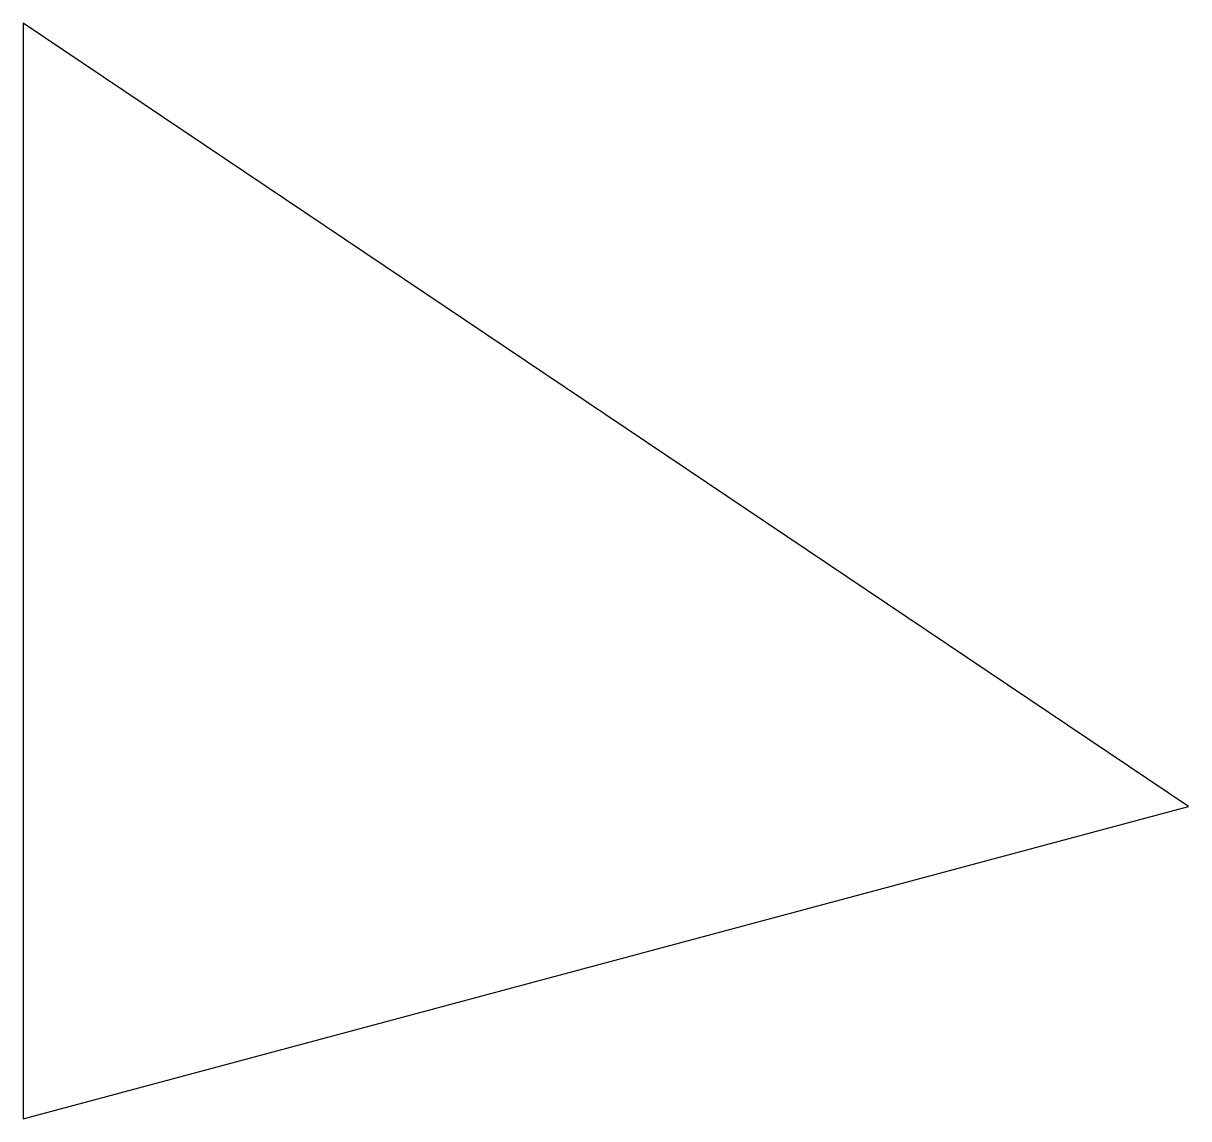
# Model space of a CAD drawing. Header units: inches. Extents: x 0 to 1.47, y 0 to 1.38.
import ezdxf

# ---------------------------------------------------------------- set-up
doc = ezdxf.new("R2010")
doc.units = ezdxf.units.IN
doc.header["$MEASUREMENT"] = 0

msp = doc.modelspace()

# ---------------------------------------------------------------- linework, layer by layer
msp.add_lwpolyline([(0, 0), (1.4661, 0.3929), (0, 1.378)], close=True)

doc.saveas('drawing.dxf')
